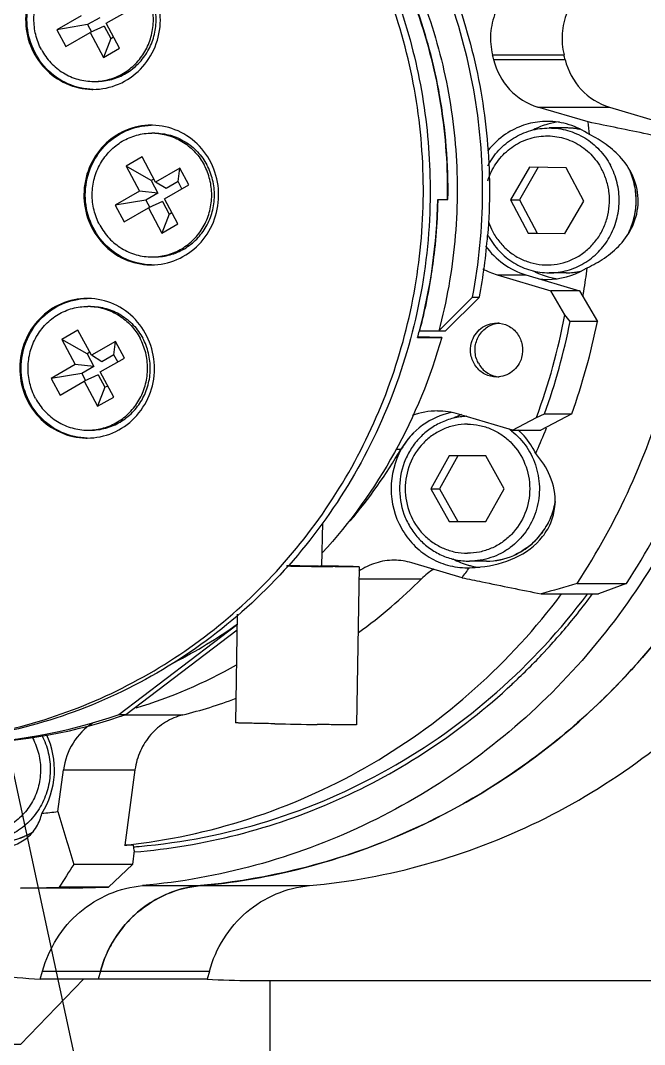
# Model space of a CAD drawing. Header units: millimetres. Extents: x 0 to 841, y 0 to 594.
# Drawn here: x 63.08 to 74.94, y 193.19 to 212.63 of the extents above; entities that cross this region are included whole.
import ezdxf

# ---------------------------------------------------------------- set-up
doc = ezdxf.new("R2010")
doc.units = ezdxf.units.MM
doc.header["$LTSCALE"] = 46.255
doc.layers.get('0').update_dxf_attribs({"linetype": 'CONTINUOUS'})
doc.layers.add('AXIS', color=7, linetype='CONTINUOUS')
doc.layers.add('NOTE', color=7, linetype='CONTINUOUS')
doc.styles.get("Standard").update_dxf_attribs({"font": 'txt', "width": 0.85})
doc.dimstyles.get("Standard").update_dxf_attribs({"dimtxt": 3.5, "dimasz": 3.5, "dimexe": 1.5, "dimexo": 1, "dimtad": 1, "dimtxsty": 'STANDARD', "dimcen": 0.09, "dimadec": 0, "dimazin": 0, "dimtol": 1, "dimtp": 0.01, "dimtm": 0.01, "dimtfac": 1, "dimtofl": 0, "dimtmove": 0, "dimatfit": 3, "dimfxl": 1, "dimtolj": 1, "dimarcsym": 0})

msp = doc.modelspace()

# ---------------------------------------------------------------- linework, layer by layer
at = {"color": 7, "linetype": 'CONTINUOUS'}
for p, q in [((64.232, 212.717), (63.773, 212.453)), ((64.584, 212.681), (64.354, 212.55)), ((64.708, 212.575), (65.167, 212.839)), ((64.354, 212.55), (63.773, 212.453)), ((64.354, 212.55), (64.428, 212.412)), ((64.669, 212.523), (64.402, 212.4)), ((64.669, 212.523), (64.796, 212.285)), ((64.963, 212.1), (64.708, 212.575)), ((63.773, 212.453), (63.942, 212.136)), ((63.942, 212.136), (64.402, 212.4)), ((64.402, 212.4), (64.656, 211.924)), ((64.796, 212.285), (64.656, 211.924)), ((64.796, 212.285), (64.848, 212.315)), ((64.656, 211.924), (64.963, 212.1)), ((72.047, 211.975), (73.406, 211.975)), ((72.069, 211.885), (73.428, 211.885)), ((72.908, 210.986), (74.267, 210.986)), ((73.865, 210.702), (72.908, 210.986)), ((74.267, 210.986), (75.848, 210.516)), ((73.447, 210.588), (73.125, 210.588)), ((65.392, 210.037), (65.085, 209.861)), ((65.646, 209.562), (65.392, 210.037)), ((65.565, 209.588), (65.085, 209.861)), ((65.085, 209.861), (65.34, 209.386)), ((66.106, 209.825), (65.646, 209.562)), ((66.075, 209.57), (66.106, 209.825)), ((66.275, 209.508), (66.106, 209.825)), ((72.748, 209.844), (72.389, 209.226)), ((72.915, 209.841), (72.558, 209.226)), ((73.445, 209.832), (72.748, 209.844)), ((73.783, 209.2), (73.445, 209.832)), ((65.616, 209.618), (65.565, 209.588)), ((65.565, 209.588), (65.692, 209.35)), ((66.075, 209.57), (65.845, 209.438)), ((66.147, 209.435), (66.075, 209.57)), ((65.34, 209.386), (64.881, 209.122)), ((65.692, 209.35), (65.34, 209.386)), ((65.845, 209.438), (65.646, 209.562)), ((65.816, 209.244), (66.275, 209.508)), ((65.462, 209.219), (64.881, 209.122)), ((65.692, 209.35), (65.462, 209.219)), ((65.462, 209.219), (65.536, 209.081)), ((65.777, 209.192), (65.51, 209.069)), ((65.777, 209.192), (65.904, 208.954)), ((66.071, 208.769), (65.816, 209.244)), ((71.013, 209.23), (71.2, 209.23)), ((72.389, 209.226), (72.558, 209.226)), ((72.389, 209.226), (72.727, 208.594)), ((72.558, 209.226), (72.896, 208.594)), ((73.424, 208.582), (73.783, 209.2)), ((64.881, 209.122), (65.05, 208.805)), ((65.05, 208.805), (65.51, 209.069)), ((65.51, 209.069), (65.764, 208.593)), ((65.904, 208.954), (65.956, 208.984)), ((65.904, 208.954), (65.764, 208.593)), ((65.764, 208.593), (66.071, 208.769)), ((72.727, 208.594), (72.896, 208.594)), ((72.727, 208.594), (73.424, 208.582)), ((72.896, 208.594), (73.426, 208.585)), ((73.447, 207.838), (73.125, 207.838)), ((72.136, 207.8), (72.679, 207.8)), ((72.136, 207.8), (73.157, 207.497)), ((72.679, 207.8), (73.7, 207.497)), ((73.7, 207.497), (73.157, 207.497)), ((73.423, 207.041), (73.157, 207.497)), ((73.7, 207.497), (74.04, 206.915)), ((71.026, 206.736), (71.669, 207.379)), ((71.155, 206.736), (71.798, 207.379)), ((71.669, 207.379), (71.798, 207.379)), ((73.523, 206.915), (73.423, 207.041)), ((74.04, 206.915), (73.523, 206.915)), ((64.172, 206.748), (63.866, 206.573)), ((64.427, 206.273), (64.172, 206.748)), ((70.652, 206.737), (70.664, 206.736)), ((70.664, 206.736), (71.155, 206.736)), ((64.345, 206.299), (63.866, 206.573)), ((63.866, 206.573), (64.12, 206.097)), ((64.886, 206.536), (64.427, 206.273)), ((64.855, 206.281), (64.886, 206.536)), ((65.056, 206.219), (64.886, 206.536)), ((71.082, 206.612), (70.623, 206.62)), ((64.397, 206.329), (64.345, 206.299)), ((64.345, 206.299), (64.472, 206.062)), ((64.626, 206.149), (64.427, 206.273)), ((64.855, 206.281), (64.626, 206.149)), ((64.928, 206.146), (64.855, 206.281)), ((64.12, 206.097), (63.661, 205.833)), ((64.472, 206.062), (64.12, 206.097)), ((64.596, 205.956), (65.056, 206.219)), ((64.243, 205.93), (63.661, 205.833)), ((64.472, 206.062), (64.243, 205.93)), ((64.243, 205.93), (64.316, 205.792)), ((64.557, 205.903), (64.29, 205.78)), ((64.557, 205.903), (64.685, 205.665)), ((64.851, 205.48), (64.596, 205.956)), ((63.661, 205.833), (63.831, 205.516)), ((63.831, 205.516), (64.29, 205.78)), ((64.29, 205.78), (64.545, 205.304)), ((64.685, 205.665), (64.736, 205.695)), ((64.685, 205.665), (64.545, 205.304)), ((64.545, 205.304), (64.851, 205.48)), ((72.425, 204.854), (71.404, 205.157)), ((72.425, 204.854), (72.884, 205.094)), ((72.884, 205.094), (73.037, 205.161)), ((73.554, 205.161), (72.968, 204.854)), ((73.037, 205.161), (73.554, 205.161)), ((72.425, 204.854), (72.968, 204.854)), ((70.209, 204.491), (70.308, 204.491)), ((71.222, 204.365), (70.873, 203.74)), ((71.39, 204.365), (71.041, 203.74)), ((71.919, 204.365), (71.222, 204.365)), ((72.267, 203.74), (71.919, 204.365)), ((70.873, 203.74), (71.041, 203.74)), ((70.873, 203.74), (71.222, 203.115)), ((71.041, 203.74), (71.39, 203.115)), ((71.919, 203.115), (72.267, 203.74)), ((71.222, 203.115), (71.919, 203.115)), ((68.765, 202.266), (68.801, 202.266)), ((68.805, 202.27), (68.801, 202.27)), ((68.801, 202.266), (68.805, 202.266)), ((71.468, 202.05), (70.512, 202.334)), ((71.931, 202.365), (71.609, 202.365)), ((69.51, 202.032), (70.699, 202.032)), ((73.654, 201.941), (74.591, 201.941)), ((74.591, 201.941), (74.058, 201.742)), ((72.972, 201.742), (74.058, 201.742)), ((67.193, 201.351), (67.198, 201.351)), ((64.951, 199.453), (67.195, 201.162)), ((65.081, 199.453), (67.193, 201.062)), ((64.951, 199.453), (65.081, 199.453)), ((65.055, 199.446), (66.165, 199.446)), ((63.788, 197.609), (63.896, 198.406)), ((63.896, 198.406), (65.255, 198.406)), ((65.255, 198.406), (65.06, 196.971)), ((65.228, 196.971), (65.06, 196.971)), ((65.24, 196.869), (65.228, 196.971)), ((65.229, 196.941), (65.237, 196.942)), ((65.24, 196.869), (65.205, 196.607)), ((65.205, 196.607), (64.092, 196.607)), ((65.205, 196.607), (64.754, 196.177)), ((63.079, 196.155), (63.818, 196.177)), ((64.754, 196.177), (63.818, 196.177)), ((64.016, 196.155), (64.754, 196.177)), ((65.399, 196.205), (68.569, 196.205)), ((63.08, 193.19), (64.278, 194.43)), ((63.456, 194.43), (63.498, 194.584)), ((66.626, 194.43), (63.456, 194.43)), ((63.498, 194.584), (66.669, 194.584)), ((64.598, 194.584), (64.556, 194.43)), ((66.669, 194.584), (66.626, 194.43)), ((67.458, 194.405), (81.182, 194.405)), ((63.08, 193.19), (58.726, 193.19))]:
    msp.add_line(p, q, dxfattribs=at)
for centre, radius, start, end in [((61.816, 209.415), 10.547, 13.5408, 14.0475), ((63.174, 209.415), 10.547, 13.5408, 14.0475), ((64.47, 212.569), 1.098, 269.9994, 272.7006), ((73.446, 209.293), 1.295, 78.1717, 89.9808), ((73.447, 209.303), 1.285, 81.9043, 89.9936), ((73.446, 209.3), 1.288, 77.9508, 81.8967), ((61.651, 209.406), 12.282, 4.9374, 6.0565), ((65.578, 209.393), 1.097, 87.2985, 89.9994), ((60.668, 209.405), 10.346, 357.077, 359.0336), ((60.66, 209.405), 10.354, 353.3313, 357.0774), ((73.153, 209.208), 1.249, 198.8709, 208.1457), ((61.128, 209.405), 10.861, 349.25, 355.4757), ((60.691, 209.402), 10.322, 350.4506, 353.3302), ((65.578, 209.238), 1.098, 269.9994, 272.7006), ((72.542, 209.167), 1.426, 241.5138, 253.4295), ((73.446, 209.133), 1.295, 270.0206, 282.1107), ((73.447, 209.122), 1.284, 270.0015, 275.8485), ((73.446, 209.125), 1.287, 275.8501, 280.4567), ((73.447, 209.124), 1.286, 280.4575, 281.4822), ((60.694, 209.401), 10.32, 347.0167, 350.4503), ((64.358, 206.104), 1.097, 87.2985, 89.9994), ((60.731, 209.393), 10.282, 345.0266, 347.0163), ((61.155, 209.391), 12.491, 339.8802, 349.157), ((72.21, 206.407), 0.479, 100.2277, 101.378), ((72.211, 206.406), 0.48, 94.3001, 100.2253), ((61.169, 209.392), 12.6, 340.3773, 348.6599), ((61.686, 209.392), 12.6, 340.3773, 348.6599), ((72.211, 206.34), 0.48, 256.559, 259.7778), ((72.211, 206.34), 0.48, 259.7783, 265.8819), ((71.003, 203.804), 1.41, 73.4961, 89.9377), ((64.358, 205.949), 1.098, 269.9994, 272.7006), ((71.59, 203.788), 1.331, 51.9144, 55.0147), ((62.122, 209.266), 9.477, 319.6338, 329.7431), ((70.178, 201.207), 1.175, 73.4965, 89.9395), ((71.93, 203.66), 1.296, 270.022, 293.6814), ((71.93, 203.654), 1.289, 270.0244, 293.797), ((70.599, 335.256), 133.002, 268.93958, 269.2097), ((71.56, 201.171), 1.217, 121.1601, 134.9955), ((62.054, 209.223), 11.835, 322.6935, 323.8406), ((63.627, 209.104), 10.002, 305.9573, 314.9969), ((136.428, -14.506), 225.366, 106.17317, 106.35381), ((63.881, 209.192), 12.524, 321.0526, 323.247), ((63.862, 209.206), 12.548, 323.2467, 323.467), ((63.919, 209.161), 12.475, 317.0799, 321.0538), ((61.618, 208.992), 9.608, 297.1402, 305.5514), ((63.994, 209.091), 12.373, 313.3207, 317.0788), ((62.419, 208.877), 9.729, 287.0796, 299.3267), ((64.023, 209.062), 12.332, 312.9175, 313.318), ((63.801, 208.813), 9.661, 284.1599, 290.4449), ((61.715, 208.735), 9.83, 270.7707, 289.2258), ((61.845, 208.73), 9.825, 270.0127, 288.5022), ((61.832, 208.78), 9.876, 288.4803, 289.2047), ((62.462, 208.623), 11.093, 275.29, 276.8651), ((564.241, 348.897), 522.821, 196.82011, 196.93496), ((62.637, 198.327), 1.296, 270.022, 293.6814), ((62.637, 198.321), 1.289, 270.0244, 293.797), ((62.628, 198.343), 1.313, 293.7669, 301.7445), ((62.629, 198.348), 1.318, 293.6542, 301.479), ((64.314, 208.562), 11.657, 274.5429, 275.0143), ((94.643, 176.79), 36.416, 147.0306, 147.8326), ((65.38, 208.574), 12.42, 275.1672, 283.6875), ((66.691, 194.096), 2.118, 95.1959, 108.3313), ((66.702, 194.069), 2.147, 112.5573, 121.4998), ((66.691, 194.095), 2.119, 108.3384, 112.5432), ((66.733, 194.026), 2.2, 126.3149, 134.6223), ((66.711, 194.056), 2.163, 121.5028, 126.3026), ((66.742, 194.017), 2.213, 134.6206, 139.3472), ((66.769, 193.995), 2.247, 139.3635, 148.0388), ((66.78, 193.988), 2.261, 148.0355, 152.062), ((66.819, 193.968), 2.304, 152.0888, 164.5093), ((64.291, 208.437), 14.032, 259.387, 266.5878), ((67.458, 208.405), 14, 266.5935, 269.9995)]:
    msp.add_arc(centre, radius, start, end, dxfattribs=at)
for points, knots in [([(60.72, 198.906), (61.327, 198.914), (62.545, 199.044), (64.304, 199.573), (65.944, 200.42), (67.41, 201.556), (68.656, 202.945), (69.642, 204.542), (70.335, 206.295), (70.715, 208.147), (70.77, 210.04), (70.496, 211.912), (69.904, 213.704), (69.012, 215.359), (67.848, 216.821), (66.449, 218.046), (64.862, 218.991), (63.707, 219.417), (63.118, 219.574)], [0, 0, 0, 0, 0.06134, 0.122828, 0.184581, 0.246683, 0.309169, 0.372029, 0.435202, 0.49859, 0.562068, 0.625501, 0.688757, 0.751729, 0.814343, 0.87657, 0.938429, 1, 1, 1, 1]), ([(63.248, 219.574), (63.795, 219.428), (64.868, 219.041), (66.358, 218.192), (67.691, 217.1), (68.829, 215.793), (69.742, 214.31), (70.403, 212.69), (70.796, 210.98), (70.871, 209.81), (70.861, 209.227)], [0, 0, 0, 0, 0.122899, 0.24632, 0.370409, 0.495216, 0.620711, 0.746791, 0.873291, 1, 1, 1, 1]), ([(71.669, 207.379), (71.792, 208.026), (71.919, 209.345), (71.75, 211.322), (71.226, 213.232), (70.366, 215.008), (69.199, 216.585), (67.767, 217.91), (66.121, 218.933), (64.914, 219.391), (64.298, 219.559)], [0, 0, 0, 0, 0.126481, 0.252964, 0.379167, 0.50483, 0.629772, 0.753909, 0.877272, 1, 1, 1, 1]), ([(64.427, 219.559), (64.998, 219.404), (66.116, 218.988), (67.658, 218.076), (69.023, 216.9), (70.17, 215.497), (71.064, 213.911), (71.679, 212.188), (71.997, 210.381), (72.003, 209.156), (71.955, 208.548)], [0, 0, 0, 0, 0.122823, 0.24622, 0.370324, 0.495176, 0.62073, 0.746856, 0.873358, 1, 1, 1, 1]), ([(65.944, 218.397), (66.447, 218.143), (67.413, 217.544), (68.684, 216.404), (69.746, 215.054), (70.567, 213.535), (71.123, 211.893), (71.396, 210.176), (71.38, 208.437), (71.175, 207.294), (71.026, 206.736)], [0, 0, 0, 0, 0.122979, 0.246666, 0.371094, 0.496208, 0.621872, 0.747888, 0.87401, 1, 1, 1, 1]), ([(63.477, 212.076), (63.43, 212.165), (63.357, 212.357), (63.322, 212.661), (63.365, 212.965), (63.481, 213.248), (63.663, 213.491), (63.9, 213.677), (64.175, 213.794), (64.372, 213.821), (64.47, 213.821)], [0, 0, 0, 0, 0.126134, 0.252778, 0.379396, 0.505448, 0.630538, 0.75452, 0.877539, 1, 1, 1, 1]), ([(72.631, 213.382), (72.515, 213.315), (72.302, 213.14), (72.086, 212.789), (71.99, 212.385), (72.014, 212.108), (72.047, 211.975)], [0, 0, 0, 0, 0.246843, 0.49642, 0.747989, 1, 1, 1, 1]), ([(73.989, 213.382), (73.873, 213.315), (73.661, 213.14), (73.445, 212.789), (73.349, 212.385), (73.373, 212.108), (73.406, 211.975)], [0, 0, 0, 0, 0.246843, 0.49642, 0.747989, 1, 1, 1, 1]), ([(64.522, 211.471), (64.62, 211.471), (64.817, 211.498), (65.092, 211.615), (65.329, 211.801), (65.511, 212.044), (65.627, 212.327), (65.669, 212.631), (65.635, 212.935), (65.562, 213.127), (65.514, 213.216)], [0, 0, 0, 0, 0.122461, 0.24548, 0.369462, 0.494552, 0.620604, 0.747222, 0.873866, 1, 1, 1, 1]), ([(64.522, 211.472), (64.618, 211.477), (64.809, 211.511), (65.074, 211.636), (65.3, 211.826), (65.472, 212.068), (65.58, 212.346), (65.617, 212.644), (65.581, 212.942), (65.509, 213.129), (65.463, 213.216)], [0, 0, 0, 0, 0.122459, 0.245538, 0.369593, 0.494731, 0.620783, 0.747358, 0.873934, 1, 1, 1, 1]), ([(63.477, 212.076), (63.526, 211.986), (63.647, 211.817), (63.886, 211.622), (64.167, 211.499), (64.37, 211.471), (64.47, 211.471)], [0, 0, 0, 0, 0.253033, 0.503762, 0.752472, 1, 1, 1, 1]), ([(72.069, 211.885), (72.12, 211.677), (72.327, 211.282), (72.707, 211.045), (72.908, 210.986)], [0, 0, 0, 0, 0.504325, 1, 1, 1, 1]), ([(73.428, 211.885), (73.478, 211.677), (73.686, 211.282), (74.065, 211.045), (74.267, 210.986)], [0, 0, 0, 0, 0.504325, 1, 1, 1, 1]), ([(71.957, 209.866), (72.013, 209.974), (72.154, 210.175), (72.435, 210.407), (72.767, 210.554), (73.006, 210.588), (73.125, 210.588)], [0, 0, 0, 0, 0.253064, 0.503815, 0.75251, 1, 1, 1, 1]), ([(73.125, 210.588), (73.243, 210.588), (73.48, 210.555), (73.809, 210.411), (74.089, 210.183), (74.23, 209.986), (74.287, 209.88)], [0, 0, 0, 0, 0.247528, 0.496238, 0.746964, 1, 1, 1, 1]), ([(75.368, 210.394), (75.243, 210.419), (74.742, 210.522), (74.241, 210.624), (73.865, 210.702)], [0, 0, 0, 0, 0.249503, 1, 1, 1, 1]), ([(64.585, 208.745), (64.538, 208.834), (64.465, 209.026), (64.43, 209.331), (64.472, 209.635), (64.588, 209.917), (64.771, 210.16), (65.007, 210.346), (65.282, 210.463), (65.48, 210.49), (65.578, 210.49)], [0, 0, 0, 0, 0.126134, 0.252778, 0.379396, 0.505448, 0.630538, 0.75452, 0.877539, 1, 1, 1, 1]), ([(65.63, 210.49), (65.73, 210.49), (65.933, 210.462), (66.214, 210.339), (66.453, 210.144), (66.574, 209.975), (66.622, 209.885)], [0, 0, 0, 0, 0.247528, 0.496238, 0.746967, 1, 1, 1, 1]), ([(65.63, 210.489), (65.726, 210.484), (65.918, 210.45), (66.184, 210.324), (66.41, 210.133), (66.524, 209.971), (66.571, 209.885)], [0, 0, 0, 0, 0.247515, 0.496289, 0.747041, 1, 1, 1, 1]), ([(71.96, 209.587), (71.994, 209.699), (72.096, 209.914), (72.331, 210.178), (72.63, 210.362), (72.969, 210.449), (73.317, 210.432), (73.645, 210.312), (73.926, 210.1), (74.066, 209.91), (74.121, 209.807)], [0, 0, 0, 0, 0.127014, 0.252871, 0.377504, 0.50125, 0.624749, 0.748725, 0.873736, 1, 1, 1, 1]), ([(65.63, 208.14), (65.728, 208.14), (65.925, 208.167), (66.2, 208.284), (66.437, 208.47), (66.619, 208.713), (66.735, 208.996), (66.777, 209.3), (66.743, 209.604), (66.67, 209.796), (66.622, 209.885)], [0, 0, 0, 0, 0.122461, 0.24548, 0.369462, 0.494552, 0.620604, 0.747222, 0.873866, 1, 1, 1, 1]), ([(65.63, 208.141), (65.725, 208.146), (65.917, 208.181), (66.182, 208.305), (66.408, 208.495), (66.58, 208.737), (66.688, 209.015), (66.725, 209.313), (66.689, 209.611), (66.617, 209.798), (66.571, 209.885)], [0, 0, 0, 0, 0.122459, 0.245538, 0.369593, 0.494731, 0.620783, 0.747358, 0.873934, 1, 1, 1, 1]), ([(72.051, 208.619), (72.089, 208.549), (72.177, 208.417), (72.344, 208.249), (72.54, 208.117), (72.758, 208.028), (72.988, 207.984), (73.221, 207.988), (73.45, 208.039), (73.664, 208.135), (73.856, 208.273), (74.019, 208.446), (74.145, 208.649), (74.231, 208.874), (74.273, 209.111), (74.27, 209.352), (74.221, 209.588), (74.159, 209.737), (74.121, 209.807)], [0, 0, 0, 0, 0.062889, 0.125358, 0.187417, 0.249128, 0.310611, 0.372024, 0.433533, 0.495292, 0.557411, 0.619949, 0.682897, 0.746186, 0.809695, 0.873274, 0.936756, 1, 1, 1, 1]), ([(73.125, 207.838), (73.24, 207.838), (73.471, 207.869), (73.793, 208.006), (74.07, 208.225), (74.283, 208.508), (74.419, 208.839), (74.468, 209.195), (74.428, 209.551), (74.343, 209.776), (74.287, 209.88)], [0, 0, 0, 0, 0.122461, 0.24548, 0.369462, 0.494552, 0.620604, 0.747222, 0.873865, 1, 1, 1, 1]), ([(73.654, 201.941), (74.421, 203.106), (75.597, 205.702), (75.922, 208.531), (75.868, 209.933)], [0, 0, 0, 0, 0.498599, 1, 1, 1, 1]), ([(74.591, 201.941), (75.358, 203.106), (76.533, 205.702), (76.858, 208.531), (76.804, 209.933)], [0, 0, 0, 0, 0.498599, 1, 1, 1, 1]), ([(74.629, 208.586), (74.674, 208.678), (74.746, 208.874), (74.786, 209.183), (74.759, 209.493), (74.696, 209.692), (74.654, 209.786)], [0, 0, 0, 0, 0.249467, 0.499829, 0.750273, 1, 1, 1, 1]), ([(74.654, 208.632), (74.694, 208.72), (74.755, 208.905), (74.788, 209.196), (74.762, 209.487), (74.705, 209.674), (74.668, 209.763)], [0, 0, 0, 0, 0.249628, 0.499913, 0.750236, 1, 1, 1, 1]), ([(70.861, 209.227), (70.85, 208.548), (70.7, 207.192), (70.101, 205.242), (69.149, 203.447), (67.881, 201.875), (66.342, 200.586), (64.59, 199.628), (62.693, 199.038), (61.376, 198.905), (60.72, 198.905)], [0, 0, 0, 0, 0.127126, 0.253914, 0.380103, 0.505518, 0.630096, 0.7539, 0.877111, 1, 1, 1, 1]), ([(64.585, 208.745), (64.634, 208.655), (64.754, 208.486), (64.994, 208.291), (65.275, 208.168), (65.477, 208.14), (65.578, 208.14)], [0, 0, 0, 0, 0.253033, 0.503762, 0.752472, 1, 1, 1, 1]), ([(71.964, 208.546), (72.02, 208.44), (72.161, 208.243), (72.442, 208.015), (72.771, 207.871), (73.008, 207.838), (73.125, 207.838)], [0, 0, 0, 0, 0.253036, 0.503762, 0.752472, 1, 1, 1, 1]), ([(71.916, 208.347), (72.009, 208.218), (72.237, 207.988), (72.528, 207.845), (72.679, 207.8)], [0, 0, 0, 0, 0.502602, 1, 1, 1, 1]), ([(76.991, 207.795), (76.903, 207.05), (76.604, 205.574), (75.8, 203.471), (74.663, 201.538), (73.226, 199.832), (71.53, 198.403), (69.623, 197.291), (67.562, 196.53), (66.122, 196.27), (65.399, 196.205)], [0, 0, 0, 0, 0.127034, 0.253662, 0.379714, 0.505069, 0.629689, 0.753623, 0.876991, 1, 1, 1, 1]), ([(63.366, 205.457), (63.318, 205.546), (63.245, 205.737), (63.211, 206.042), (63.253, 206.346), (63.369, 206.628), (63.551, 206.871), (63.788, 207.057), (64.063, 207.175), (64.26, 207.201), (64.358, 207.201)], [0, 0, 0, 0, 0.126134, 0.252778, 0.379396, 0.505448, 0.630538, 0.75452, 0.877539, 1, 1, 1, 1]), ([(64.41, 207.201), (64.511, 207.201), (64.713, 207.173), (64.994, 207.05), (65.234, 206.855), (65.354, 206.686), (65.403, 206.596)], [0, 0, 0, 0, 0.247528, 0.496238, 0.746967, 1, 1, 1, 1]), ([(64.41, 207.2), (64.506, 207.196), (64.699, 207.161), (64.964, 207.035), (65.19, 206.845), (65.305, 206.683), (65.351, 206.596)], [0, 0, 0, 0, 0.247515, 0.496289, 0.747041, 1, 1, 1, 1]), ([(71.778, 206.125), (71.759, 206.16), (71.729, 206.235), (71.711, 206.355), (71.721, 206.476), (71.758, 206.591), (71.819, 206.695), (71.903, 206.78), (72.003, 206.844), (72.078, 206.868), (72.116, 206.876)], [0, 0, 0, 0, 0.125837, 0.252172, 0.378585, 0.504608, 0.62987, 0.754155, 0.877461, 1, 1, 1, 1]), ([(64.41, 204.851), (64.508, 204.851), (64.706, 204.878), (64.981, 204.995), (65.217, 205.182), (65.4, 205.424), (65.516, 205.707), (65.558, 206.011), (65.523, 206.316), (65.451, 206.507), (65.403, 206.596)], [0, 0, 0, 0, 0.122461, 0.24548, 0.369462, 0.494552, 0.620604, 0.747222, 0.873866, 1, 1, 1, 1]), ([(64.41, 204.853), (64.506, 204.857), (64.698, 204.892), (64.962, 205.017), (65.188, 205.206), (65.36, 205.448), (65.469, 205.727), (65.506, 206.024), (65.47, 206.322), (65.398, 206.509), (65.351, 206.596)], [0, 0, 0, 0, 0.122459, 0.245538, 0.369593, 0.494731, 0.620783, 0.747358, 0.873934, 1, 1, 1, 1]), ([(71.778, 206.125), (71.811, 206.063), (71.902, 205.952), (72.032, 205.89), (72.099, 205.874)], [0, 0, 0, 0, 0.503417, 1, 1, 1, 1]), ([(63.366, 205.457), (63.414, 205.366), (63.535, 205.198), (63.775, 205.003), (64.056, 204.879), (64.258, 204.851), (64.358, 204.851)], [0, 0, 0, 0, 0.253033, 0.503762, 0.752472, 1, 1, 1, 1]), ([(71.561, 205.114), (71.475, 205.11), (71.303, 205.087), (71.058, 205), (70.833, 204.866), (70.638, 204.69), (70.479, 204.478), (70.324, 204.16), (70.247, 203.714), (70.34, 203.271), (70.506, 202.959), (70.672, 202.753), (70.874, 202.584), (71.103, 202.459), (71.351, 202.382), (71.523, 202.365), (71.609, 202.365)], [0, 0, 0, 0, 0.061521, 0.123213, 0.185227, 0.247637, 0.310465, 0.373667, 0.500211, 0.626695, 0.689833, 0.752584, 0.814916, 0.876863, 0.938511, 1, 1, 1, 1]), ([(71.266, 205.186), (71.07, 205.146), (70.688, 204.977), (70.41, 204.666), (70.308, 204.491)], [0, 0, 0, 0, 0.496673, 1, 1, 1, 1]), ([(71.57, 204.965), (71.493, 204.965), (71.338, 204.949), (71.114, 204.878), (70.908, 204.764), (70.667, 204.56), (70.448, 204.218), (70.357, 203.74), (70.448, 203.261), (70.667, 202.919), (70.908, 202.715), (71.114, 202.601), (71.338, 202.53), (71.493, 202.515), (71.57, 202.515)], [0, 0, 0, 0, 0.061577, 0.123318, 0.185362, 0.2478, 0.373322, 0.5, 0.626678, 0.7522, 0.814638, 0.876682, 0.938423, 1, 1, 1, 1]), ([(71.57, 204.965), (71.648, 204.965), (71.803, 204.949), (72.027, 204.878), (72.233, 204.764), (72.473, 204.56), (72.693, 204.218), (72.784, 203.74), (72.693, 203.261), (72.473, 202.919), (72.233, 202.715), (72.027, 202.601), (71.803, 202.53), (71.648, 202.515), (71.57, 202.515)], [0, 0, 0, 0, 0.061577, 0.123318, 0.185362, 0.2478, 0.373322, 0.5, 0.626678, 0.7522, 0.814638, 0.876682, 0.938423, 1, 1, 1, 1]), ([(72.411, 204.836), (72.521, 204.75), (72.716, 204.539), (72.899, 204.151), (72.959, 203.723), (72.889, 203.296), (72.697, 202.912), (72.448, 202.656), (72.211, 202.507), (71.956, 202.399), (71.747, 202.365), (71.609, 202.365)], [0, 0, 0, 0, 0.124616, 0.250469, 0.377058, 0.503615, 0.629385, 0.753895, 0.815852, 0.877531, 1, 1, 1, 1]), ([(76.782, 203.37), (76.294, 202.383), (75.073, 200.528), (72.621, 198.303), (69.708, 196.781), (67.572, 196.302), (66.499, 196.205)], [0, 0, 0, 0, 0.252982, 0.503804, 0.752594, 1, 1, 1, 1]), ([(68.319, 196.507), (69.219, 196.727), (70.982, 197.372), (73.351, 198.9), (75.347, 200.918), (76.364, 202.525), (76.783, 203.373)], [0, 0, 0, 0, 0.247523, 0.496524, 0.747346, 1, 1, 1, 1]), ([(73.238, 203.495), (73.218, 203.384), (73.153, 203.166), (72.98, 202.874), (72.744, 202.634), (72.551, 202.519), (72.45, 202.474)], [0, 0, 0, 0, 0.252721, 0.503867, 0.752956, 1, 1, 1, 1]), ([(72.451, 202.474), (72.551, 202.518), (72.743, 202.632), (72.979, 202.869), (73.152, 203.157), (73.219, 203.373), (73.239, 203.483)], [0, 0, 0, 0, 0.247513, 0.496735, 0.747693, 1, 1, 1, 1]), ([(70.179, 202.383), (70.061, 202.383), (69.824, 202.346), (69.608, 202.24), (69.51, 202.173)], [0, 0, 0, 0, 0.498549, 1, 1, 1, 1]), ([(69.013, 202.264), (69.013, 202.264), (69.013, 202.264), (69.013, 202.264), (69.011, 202.264), (69.009, 202.265), (69.005, 202.265), (68.999, 202.265), (68.991, 202.265), (68.982, 202.266), (68.971, 202.266), (68.953, 202.266), (68.927, 202.267), (68.891, 202.268), (68.85, 202.269), (68.82, 202.27), (68.805, 202.27)], [0, 0, 0, 0, 0.001098, 0.004224, 0.009405, 0.016642, 0.037267, 0.066059, 0.102933, 0.147795, 0.200543, 0.261031, 0.404543, 0.576811, 0.776003, 1, 1, 1, 1]), ([(68.805, 202.266), (68.82, 202.265), (68.849, 202.265), (68.891, 202.265), (68.926, 202.264), (68.953, 202.264), (68.971, 202.264), (68.982, 202.264), (68.991, 202.264), (68.999, 202.264), (69.005, 202.264), (69.009, 202.264), (69.011, 202.264), (69.012, 202.264), (69.013, 202.264), (69.013, 202.264), (69.013, 202.264)], [0, 0, 0, 0, 0.222848, 0.421173, 0.592887, 0.736186, 0.796701, 0.849567, 0.894639, 0.931816, 0.961004, 0.982119, 0.989635, 0.995119, 0.998569, 1, 1, 1, 1]), ([(71.468, 202.05), (71.594, 202.024), (72.095, 201.922), (72.596, 201.819), (72.972, 201.742)], [0, 0, 0, 0, 0.250521, 1, 1, 1, 1]), ([(65.333, 196.95), (66.16, 197.022), (67.809, 197.347), (70.124, 198.346), (72.192, 199.815), (73.344, 201.063), (73.851, 201.74)], [0, 0, 0, 0, 0.248049, 0.497097, 0.747662, 1, 1, 1, 1]), ([(68.569, 196.205), (70.071, 196.341), (73.062, 197.178), (75.554, 199.027), (76.6, 200.132)], [0, 0, 0, 0, 0.497629, 1, 1, 1, 1]), ([(65.241, 196.844), (65.901, 196.897), (67.217, 197.118), (69.109, 197.775), (70.873, 198.742), (71.929, 199.574), (72.42, 200.031)], [0, 0, 0, 0, 0.248647, 0.497968, 0.748333, 1, 1, 1, 1]), ([(64.449, 199.29), (64.301, 199.194), (64.043, 198.93), (63.92, 198.583), (63.896, 198.406)], [0, 0, 0, 0, 0.496687, 1, 1, 1, 1]), ([(66.165, 199.446), (66.048, 199.417), (65.822, 199.321), (65.541, 199.082), (65.34, 198.768), (65.271, 198.528), (65.255, 198.406)], [0, 0, 0, 0, 0.246585, 0.495385, 0.746709, 1, 1, 1, 1]), ([(63.293, 199.036), (63.346, 198.943), (63.429, 198.743), (63.474, 198.421), (63.437, 198.098), (63.319, 197.797), (63.13, 197.537), (62.881, 197.337), (62.59, 197.21), (62.381, 197.182), (62.277, 197.182)], [0, 0, 0, 0, 0.126026, 0.252633, 0.379266, 0.505363, 0.630504, 0.75452, 0.87754, 1, 1, 1, 1]), ([(63.485, 199.059), (63.54, 198.955), (63.622, 198.731), (63.659, 198.376), (63.607, 198.023), (63.47, 197.695), (63.256, 197.414), (62.98, 197.198), (62.66, 197.063), (62.43, 197.032), (62.316, 197.032)], [0, 0, 0, 0, 0.126166, 0.252827, 0.37944, 0.505475, 0.630548, 0.754519, 0.87753, 1, 1, 1, 1]), ([(63.498, 194.584), (63.558, 194.799), (63.741, 195.214), (64.182, 195.724), (64.75, 196.077), (65.182, 196.185), (65.399, 196.205)], [0, 0, 0, 0, 0.253498, 0.504624, 0.753214, 1, 1, 1, 1]), ([(64.598, 194.584), (64.658, 194.799), (64.841, 195.214), (65.282, 195.724), (65.85, 196.077), (66.282, 196.185), (66.499, 196.205)], [0, 0, 0, 0, 0.253498, 0.504624, 0.753214, 1, 1, 1, 1]), ([(66.669, 194.584), (66.729, 194.799), (66.911, 195.214), (67.352, 195.724), (67.92, 196.077), (68.352, 196.185), (68.569, 196.205)], [0, 0, 0, 0, 0.253505, 0.504624, 0.753207, 1, 1, 1, 1])]:
    msp.add_open_spline(points, degree=3, knots=knots, dxfattribs=at)
msp.add_open_spline([(71.005, 205.215), (70.841, 205.215), (70.675, 205.185), (70.522, 205.129)], degree=3, dxfattribs=at)
at = {"layer": 'AXIS', "color": 7, "linetype": 'CONTINUOUS'}
for p, q in [((64.435, 211.321), (64.457, 211.321)), ((65.587, 210.64), (65.565, 210.64)), ((71.006, 209.23), (71.187, 209.23)), ((71.2, 209.23), (71.187, 209.231)), ((65.543, 207.99), (65.565, 207.99)), ((64.368, 207.351), (64.345, 207.351)), ((70.658, 206.738), (70.657, 206.735)), ((70.623, 206.612), (71.082, 206.612)), ((64.323, 204.701), (64.346, 204.701)), ((68.815, 203.094), (68.801, 202.268)), ((68.764, 202.268), (68.763, 202.266)), ((68.802, 202.263), (68.764, 202.264)), ((69.513, 202.256), (69.463, 199.256)), ((71.57, 202.24), (71.61, 202.24)), ((67.198, 201.355), (67.163, 199.295)), ((65.054, 196.97), (65.06, 196.971)), ((64.016, 196.155), (63.079, 196.155)), ((67.826, 189.655), (67.826, 194.405))]:
    msp.add_line(p, q, dxfattribs=at)
for centre, radius, start, end in [((60.963, 209.43), 10.236, 16.6824, 21.4888), ((60.926, 209.419), 10.274, 15.5942, 16.6834), ((60.901, 209.412), 10.3, 10.5998, 15.5919), ((60.883, 209.409), 10.318, 10.1403, 10.5997), ((60.835, 209.403), 10.367, 359.0441, 10.1243), ((73.482, 209.288), 1.426, 105.7054, 117.5209), ((73.475, 209.307), 1.406, 96.4414, 105.6638), ((60.673, 209.404), 10.335, 345.047, 359.0365), ((73.481, 209.136), 1.424, 242.045, 254.7026), ((73.085, 209.123), 1.41, 270.0568, 299.9298), ((61.669, 209.402), 12.265, 350.9967, 353.1289), ((73.073, 209.149), 1.438, 299.851, 302.4651), ((73.087, 209.117), 1.404, 263.4022, 270.0006), ((73.475, 209.117), 1.404, 254.7324, 257.0345), ((73.475, 209.117), 1.404, 257.0387, 261.986), ((61.663, 209.403), 12.27, 350.6162, 350.9969), ((60.74, 209.389), 10.266, 344.3066, 345.0202), ((71.967, 203.812), 1.429, 112.728, 117.2191), ((71.966, 203.815), 1.426, 110.7607, 112.7276), ((71.616, 203.767), 1.487, 136.1067, 143.1468), ((61.836, 209.351), 12.089, 335.8616, 338.0042), ((61.805, 209.364), 12.123, 338.0034, 338.3729), ((71.636, 203.754), 1.511, 146.6062, 150.9449), ((71.623, 203.762), 1.496, 143.1446, 146.6024), ((71.965, 203.663), 1.424, 241.9474, 254.4314), ((72.467, 445.666), 243.431, 268.98048, 269.1284), ((68.816, 210.185), 7.918, 269.4671, 269.6448), ((71.96, 203.647), 1.408, 254.4606, 254.703), ((71.959, 203.645), 1.405, 254.7026, 256.2324), ((71.958, 203.64), 1.401, 256.2328, 257.0356), ((71.959, 203.644), 1.405, 257.0412, 263.794), ((72.436, 443.821), 244.586, 268.94012, 269.12801), ((63.821, 208.578), 11.673, 276.0927, 276.9082)]:
    msp.add_arc(centre, radius, start, end, dxfattribs=at)
for points, knots in [([(68.884, 215.887), (69.262, 215.428), (69.938, 214.436), (70.674, 212.792), (71.113, 211.038), (71.197, 209.832), (71.187, 209.23)], [0, 0, 0, 0, 0.248406, 0.498132, 0.748822, 1, 1, 1, 1]), ([(64.457, 213.971), (64.291, 213.971), (63.954, 213.902), (63.53, 213.608), (63.247, 213.172), (63.145, 212.658), (63.238, 212.142), (63.515, 211.7), (63.933, 211.399), (64.269, 211.324), (64.435, 211.321)], [0, 0, 0, 0, 0.122989, 0.247139, 0.372939, 0.499907, 0.626904, 0.752771, 0.87699, 1, 1, 1, 1]), ([(64.461, 211.321), (64.296, 211.324), (63.962, 211.398), (63.545, 211.696), (63.268, 212.133), (63.171, 212.644), (63.267, 213.156), (63.543, 213.594), (63.959, 213.892), (64.292, 213.967), (64.457, 213.971)], [0, 0, 0, 0, 0.122995, 0.24718, 0.373008, 0.499973, 0.626943, 0.752782, 0.876981, 1, 1, 1, 1]), ([(64.457, 211.321), (64.623, 211.321), (64.96, 211.39), (65.384, 211.684), (65.668, 212.12), (65.77, 212.634), (65.676, 213.15), (65.4, 213.592), (64.981, 213.893), (64.645, 213.968), (64.479, 213.971)], [0, 0, 0, 0, 0.122989, 0.247139, 0.372939, 0.499907, 0.626904, 0.752771, 0.87699, 1, 1, 1, 1]), ([(65.565, 210.64), (65.399, 210.64), (65.062, 210.571), (64.638, 210.278), (64.355, 209.841), (64.252, 209.327), (64.346, 208.811), (64.622, 208.369), (65.041, 208.068), (65.377, 207.993), (65.543, 207.99)], [0, 0, 0, 0, 0.122989, 0.247139, 0.372939, 0.499907, 0.626904, 0.752771, 0.87699, 1, 1, 1, 1]), ([(65.569, 207.99), (65.404, 207.993), (65.07, 208.068), (64.653, 208.365), (64.376, 208.802), (64.279, 209.313), (64.375, 209.825), (64.651, 210.263), (65.067, 210.561), (65.4, 210.636), (65.565, 210.64)], [0, 0, 0, 0, 0.122995, 0.24718, 0.373008, 0.499973, 0.626943, 0.752782, 0.876981, 1, 1, 1, 1]), ([(65.565, 207.99), (65.731, 207.99), (66.068, 208.059), (66.492, 208.353), (66.775, 208.789), (66.877, 209.304), (66.784, 209.819), (66.508, 210.261), (66.089, 210.562), (65.753, 210.637), (65.587, 210.64)], [0, 0, 0, 0, 0.122989, 0.247139, 0.372939, 0.499907, 0.626904, 0.752771, 0.87699, 1, 1, 1, 1]), ([(73.086, 210.713), (72.964, 210.713), (72.719, 210.681), (72.49, 210.586), (72.384, 210.525)], [0, 0, 0, 0, 0.498889, 1, 1, 1, 1]), ([(73.888, 210.463), (73.771, 210.543), (73.512, 210.67), (73.227, 210.713), (73.086, 210.713)], [0, 0, 0, 0, 0.501452, 1, 1, 1, 1]), ([(72.384, 210.525), (72.259, 210.453), (72.105, 210.331), (71.981, 210.184), (71.951, 210.145)], [0, 0, 0, 0, 0.748148, 1, 1, 1, 1]), ([(73.845, 207.935), (73.959, 207.986), (74.185, 208.11), (74.493, 208.37), (74.741, 208.731), (74.85, 209.186), (74.757, 209.644), (74.52, 210.011), (74.221, 210.279), (74, 210.409), (73.888, 210.463)], [0, 0, 0, 0, 0.112332, 0.231313, 0.360442, 0.500847, 0.640974, 0.769597, 0.888078, 1, 1, 1, 1]), ([(64.345, 207.351), (64.179, 207.351), (63.843, 207.282), (63.419, 206.989), (63.135, 206.552), (63.033, 206.038), (63.127, 205.522), (63.403, 205.08), (63.822, 204.78), (64.157, 204.704), (64.323, 204.701)], [0, 0, 0, 0, 0.122989, 0.247139, 0.372939, 0.499907, 0.626904, 0.752771, 0.87699, 1, 1, 1, 1]), ([(64.349, 204.701), (64.184, 204.704), (63.851, 204.779), (63.434, 205.076), (63.157, 205.513), (63.059, 206.024), (63.155, 206.536), (63.431, 206.974), (63.847, 207.272), (64.181, 207.348), (64.345, 207.351)], [0, 0, 0, 0, 0.122995, 0.24718, 0.373008, 0.499973, 0.626943, 0.752782, 0.876981, 1, 1, 1, 1]), ([(64.346, 204.701), (64.512, 204.701), (64.848, 204.77), (65.272, 205.064), (65.556, 205.501), (65.658, 206.015), (65.564, 206.53), (65.288, 206.972), (64.869, 207.273), (64.534, 207.348), (64.368, 207.351)], [0, 0, 0, 0, 0.122989, 0.247139, 0.372939, 0.499907, 0.626904, 0.752771, 0.87699, 1, 1, 1, 1]), ([(71.649, 206.514), (71.678, 206.618), (71.802, 206.81), (72.02, 206.885), (72.125, 206.885)], [0, 0, 0, 0, 0.505046, 1, 1, 1, 1]), ([(72.125, 206.885), (72.201, 206.885), (72.355, 206.848), (72.535, 206.691), (72.629, 206.469), (72.622, 206.307), (72.601, 206.232)], [0, 0, 0, 0, 0.24548, 0.494072, 0.746338, 1, 1, 1, 1]), ([(71.082, 206.612), (70.869, 205.854), (70.268, 204.386), (69.342, 203.097), (68.813, 202.521)], [0, 0, 0, 0, 0.501727, 1, 1, 1, 1]), ([(72.125, 205.86), (72.049, 205.86), (71.894, 205.898), (71.714, 206.055), (71.62, 206.277), (71.628, 206.439), (71.649, 206.514)], [0, 0, 0, 0, 0.24548, 0.494072, 0.746338, 1, 1, 1, 1]), ([(72.601, 206.232), (72.572, 206.128), (72.448, 205.936), (72.23, 205.86), (72.125, 205.86)], [0, 0, 0, 0, 0.505046, 1, 1, 1, 1]), ([(72.868, 204.407), (72.848, 204.449), (72.759, 204.614), (72.64, 204.761), (72.538, 204.856)], [0, 0, 0, 0, 0.25154, 1, 1, 1, 1]), ([(70.314, 204.488), (70.189, 204.262), (70.053, 203.737), (70.224, 203.085), (70.533, 202.668), (70.836, 202.426), (71.19, 202.274), (71.444, 202.24), (71.57, 202.24)], [0, 0, 0, 0, 0.251694, 0.503378, 0.629, 0.753504, 0.877016, 1, 1, 1, 1]), ([(72.473, 202.428), (72.674, 202.521), (72.959, 202.727), (73.182, 203.115), (73.269, 203.516), (73.175, 203.983), (72.978, 204.281), (72.868, 204.407)], [0, 0, 0, 0, 0.279073, 0.422675, 0.556277, 0.789211, 1, 1, 1, 1]), ([(71.61, 202.24), (71.68, 202.242), (71.975, 202.26), (72.269, 202.333), (72.473, 202.428)], [0, 0, 0, 0, 0.237159, 1, 1, 1, 1]), ([(68.742, 202.268), (68.704, 202.268), (68.503, 202.271), (68.302, 202.274), (68.139, 202.277)], [0, 0, 0, 0, 0.188738, 1, 1, 1, 1]), ([(68.801, 202.268), (68.801, 202.268), (68.8, 202.268), (68.799, 202.268), (68.796, 202.268), (68.79, 202.267), (68.78, 202.268), (68.772, 202.268), (68.767, 202.268)], [0, 0, 0, 0, 0.016135, 0.063718, 0.142679, 0.252832, 0.565889, 1, 1, 1, 1]), ([(69.513, 202.256), (69.513, 202.256), (69.513, 202.256), (69.513, 202.256), (69.512, 202.256), (69.509, 202.256), (69.506, 202.257), (69.5, 202.257), (69.493, 202.257), (69.485, 202.257), (69.475, 202.258), (69.458, 202.258), (69.434, 202.259), (69.401, 202.26), (69.362, 202.261), (69.317, 202.262), (69.268, 202.263), (69.192, 202.265), (69.087, 202.267), (68.949, 202.27), (68.852, 202.272), (68.802, 202.273)], [0, 0, 0, 0, 0.000306, 0.001141, 0.00252, 0.004445, 0.009933, 0.017602, 0.027443, 0.039442, 0.053581, 0.069843, 0.108648, 0.15564, 0.210569, 0.273132, 0.342994, 0.419771, 0.592372, 0.787192, 1, 1, 1, 1]), ([(69.513, 202.256), (69.513, 202.256), (69.513, 202.256), (69.513, 202.256), (69.512, 202.256), (69.509, 202.255), (69.506, 202.255), (69.5, 202.255), (69.493, 202.255), (69.485, 202.255), (69.475, 202.255), (69.458, 202.255), (69.434, 202.255), (69.401, 202.255), (69.362, 202.256), (69.317, 202.256), (69.268, 202.257), (69.192, 202.258), (69.087, 202.259), (68.949, 202.261), (68.852, 202.262), (68.802, 202.263)], [0, 0, 0, 0, 0.000306, 0.001141, 0.00252, 0.004445, 0.009933, 0.017602, 0.027443, 0.039442, 0.053581, 0.069843, 0.108648, 0.15564, 0.210569, 0.273132, 0.342994, 0.419771, 0.592372, 0.787192, 1, 1, 1, 1]), ([(65.225, 196.99), (66.018, 197.086), (67.594, 197.444), (69.8, 198.45), (71.771, 199.887), (72.873, 201.092), (73.361, 201.742)], [0, 0, 0, 0, 0.248056, 0.497142, 0.747716, 1, 1, 1, 1]), ([(67.912, 199.278), (67.859, 199.279), (67.758, 199.28), (67.614, 199.283), (67.503, 199.286), (67.423, 199.287), (67.371, 199.289), (67.324, 199.29), (67.282, 199.291), (67.247, 199.292), (67.221, 199.292), (67.204, 199.293), (67.193, 199.293), (67.184, 199.294), (67.177, 199.294), (67.171, 199.294), (67.167, 199.294), (67.165, 199.295), (67.164, 199.295), (67.164, 199.295), (67.163, 199.295), (67.163, 199.295)], [0, 0, 0, 0, 0.211467, 0.405753, 0.578386, 0.655321, 0.725397, 0.788212, 0.843403, 0.890653, 0.929691, 0.946058, 0.96029, 0.972369, 0.982278, 0.99, 0.995526, 0.997465, 0.998853, 0.999694, 1, 1, 1, 1]), ([(69.463, 199.256), (69.463, 199.256), (69.462, 199.256), (69.462, 199.256), (69.461, 199.256), (69.459, 199.256), (69.455, 199.256), (69.449, 199.256), (69.442, 199.256), (69.433, 199.256), (69.422, 199.256), (69.405, 199.256), (69.379, 199.256), (69.344, 199.256), (69.302, 199.256), (69.255, 199.257), (69.203, 199.257), (69.123, 199.258), (69.012, 199.26), (68.868, 199.262), (68.767, 199.263), (68.714, 199.264)], [0, 0, 0, 0, 0.000306, 0.001147, 0.002535, 0.004474, 0.01, 0.017722, 0.027631, 0.03971, 0.053942, 0.070309, 0.109347, 0.156597, 0.211788, 0.274603, 0.344679, 0.421614, 0.594247, 0.788533, 1, 1, 1, 1]), ([(63.485, 197.577), (63.623, 197.794), (63.791, 198.308), (63.687, 198.839), (63.576, 199.071)], [0, 0, 0, 0, 0.499465, 1, 1, 1, 1]), ([(63.18, 197.095), (63.262, 197.156), (63.395, 197.304), (63.465, 197.488), (63.485, 197.577)], [0, 0, 0, 0, 0.527556, 1, 1, 1, 1]), ([(62.558, 196.907), (62.68, 196.907), (62.901, 196.936), (63.102, 197.036), (63.18, 197.095)], [0, 0, 0, 0, 0.554036, 1, 1, 1, 1])]:
    msp.add_open_spline(points, degree=3, knots=knots, dxfattribs=at)

# ---------------------------------------------------------------- leaders
at = {"layer": 'NOTE', "color": 2, "linetype": 'CONTINUOUS'}
msp.add_leader([(60.485, 209.727), (73.125, 151.168), (79.125, 151.168)], dimstyle='STANDARD', override={"dimtad": 0, "dimldrblk": 'DOT'}, dxfattribs=at)

doc.saveas('drawing.dxf')
